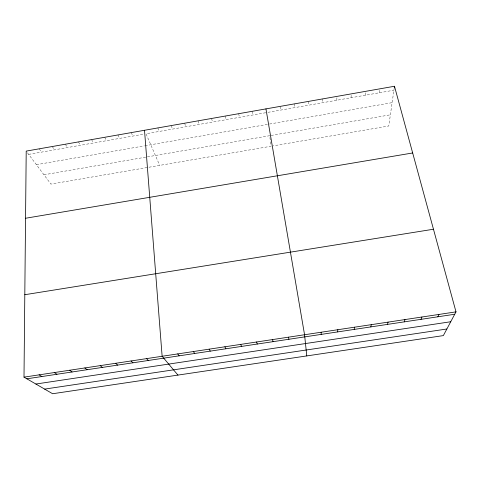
<?xml version="1.0" encoding="UTF-8"?>
<svg xmlns="http://www.w3.org/2000/svg" width="480" height="480" viewBox="0 0 480 480"><rect width="100%" height="100%" fill="white"/><g stroke="black" fill="none" stroke-linecap="round" stroke-linejoin="round"><path stroke-width="0.36" stroke-dasharray="2.4 1.8" d="M336.834 100.23L336.918 96.402M351.042 97.734L351.24 93.876M365.286 95.232L365.61 91.344M379.578 92.724L380.022 88.806M394.29 87.576L388.776 125.988L273.27 145.854M28.656 154.374L143.814 134.142M265.746 112.722L146.01 133.758L159.696 165.384M267.93 112.338L393.912 90.204M36.39 164.694L144.342 145.872M145.056 145.746L267.342 124.422M269.508 124.044L392.124 102.66M43.95 174.786L269.658 135.708L271.11 146.226L50.922 184.086L26.208 151.11M271.128 135.456L390.378 114.81M39.204 148.824L41.544 152.106M52.236 146.526L54.474 149.838M65.304 144.228L67.44 147.558M78.408 141.918L80.442 145.278M91.554 139.602L93.48 142.986M104.73 137.286L106.554 140.688M117.954 134.958L119.67 138.384M131.214 132.624L132.822 136.074M157.842 127.932L159.24 131.43M171.216 125.574L172.506 129.102M184.632 123.216L185.814 126.762M198.084 120.846L199.158 124.422M211.578 118.47L212.538 122.07M225.108 116.088L225.96 119.712M238.68 113.7L239.418 117.348M252.294 111.3L252.918 114.972M280.056 106.41L280.446 110.136M294.204 103.92L294.48 107.676M308.4 101.424L308.556 105.198M322.638 98.916L322.674 102.72"/><path stroke-width="0.72" d="M24 377.142L26.208 151.11L394.482 86.262L456 311.862L443.346 335.598L52.626 393.738L24 377.142L456 311.862M337.692 331.908L337.788 329.724M354.234 329.412L354.498 327.204M394.29 87.576L394.482 86.262M370.83 326.91L371.262 324.666M387.492 324.396L388.086 322.128M404.214 321.87L404.976 319.572M420.99 319.338L421.92 317.016M437.832 316.8L438.93 314.442M25.554 218.256L412.668 152.964M24.804 294.714L433.47 229.236M26.868 378.804L454.728 314.25M35.886 384.03L450.732 321.744M44.628 389.1L446.874 328.992M39.144 374.85L41.868 376.542M54.336 372.558L56.922 374.268M69.582 370.254L72.03 371.988M84.876 367.944L87.18 369.702M100.224 365.622L102.384 367.41M115.62 363.294L117.642 365.106M131.076 360.96L132.948 362.796M146.574 358.62L148.308 360.48M177.942 375.09L162.132 356.268L144.51 130.278M177.744 353.91L179.178 355.824M193.404 351.546L194.694 353.484M209.124 349.17L210.264 351.132M224.892 346.788L225.882 348.78M240.714 344.394L241.554 346.41M256.596 341.994L257.28 344.04M272.526 339.588L273.06 341.658M288.516 337.17L288.894 339.27M265.944 108.894L304.56 334.746L306.774 355.92M321.144 332.244L321.204 334.398"/></g></svg>
